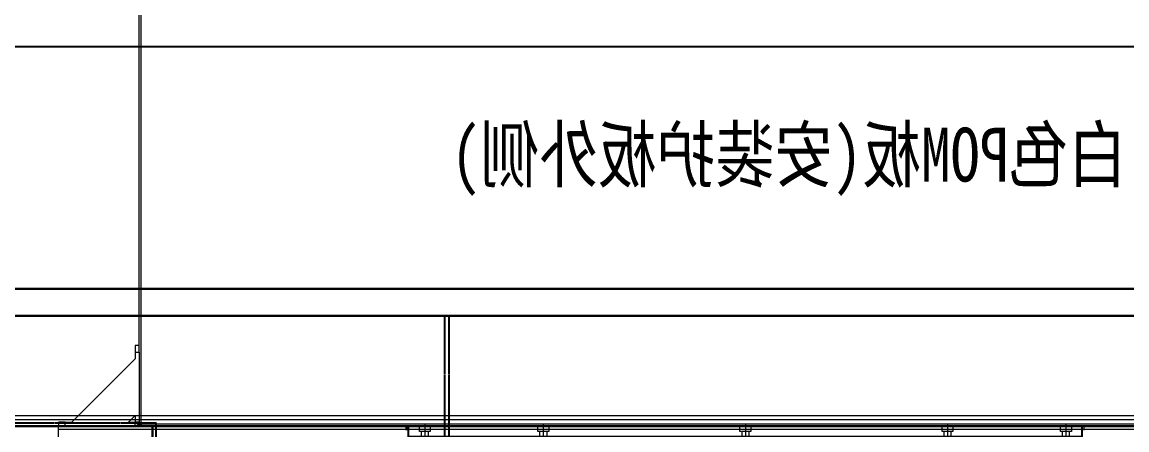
# Model space of a CAD drawing. Header units: millimetres. Extents: x 845401 to 948039, y 511594 to 550263.
# Drawn here: x 923884 to 924704, y 544784 to 545087 of the extents above; entities that cross this region are included whole.
import ezdxf

# ---------------------------------------------------------------- set-up
doc = ezdxf.new("R2010")
doc.units = ezdxf.units.MM
for name, pattern in [('ACAD_ISO02W100', [15, 12, -3]), ('CENTER', [0]), ('DASHED', [0.75, 0.5, -0.25]), ('HIDDEN', [0.375, 0.25, -0.125])]:
    doc.linetypes.add(name, pattern=pattern)
doc.layers.add('2细线层', color=4, linetype='Continuous')
doc.layers.add('虚线', color=4, linetype='ACAD_ISO02W100')
for name, color, linetype, lineweight in [('A-剖-0.10mm.......SECT-L01', 255, 'Continuous', 18), ('中心线', 1, 'CENTER', 9), ('粗实线', 7, 'Continuous', 30)]:
    doc.layers.add(name, color=color, linetype=linetype, lineweight=lineweight)
doc.styles.add('仿宋', font='simfang.ttf', dxfattribs={"width": 0.8})

# ---------------------------------------------------------------- blocks, each defined once
blk = doc.blocks.new('G$CCB33F931')
at = {"layer": 'A-剖-0.10mm.......SECT-L01'}
blk.add_line((328.5, 89), (328.5, 92), dxfattribs=at)
at = {"layer": '粗实线'}
blk.add_line((1360, 92), (0, 92), dxfattribs=at)
at = {"layer": '虚线', "color": 4, "ltscale": 2}
blk.add_line((831.5, 89), (831.5, 92), dxfattribs=at)
blk = doc.blocks.new('G$C2C4F4C1A')
at = {"color": 7, "linetype": 'Continuous', "lineweight": 25}
for p, q in [((0, 250), (0, 0)), ((0, 250), (4, 250)), ((4, 250), (4, 0)), ((0, 0), (4, 0))]:
    blk.add_line(p, q, dxfattribs=at)
at = {"color": 7, "linetype": 'HIDDEN', "lineweight": 18}
for p, q in [((2, 245.25), (0, 245.25)), ((0, 242.75), (2, 242.75)), ((2, 246), (2, 242)), ((4, 246), (2, 246)), ((2, 242), (4, 242)), ((2, 201.25), (0, 201.25)), ((2, 202), (2, 198)), ((4, 202), (2, 202)), ((0, 198.75), (2, 198.75)), ((2, 198), (4, 198)), ((2, 126.25), (0, 126.25)), ((0, 123.75), (2, 123.75)), ((2, 127), (2, 123)), ((4, 127), (2, 127)), ((2, 123), (4, 123)), ((2, 51.25), (0, 51.25)), ((2, 52), (2, 48)), ((4, 52), (2, 52)), ((0, 48.75), (2, 48.75)), ((2, 48), (4, 48)), ((2, 7.25), (0, 7.25)), ((0, 4.75), (2, 4.75)), ((2, 8), (2, 4)), ((4, 8), (2, 8)), ((2, 4), (4, 4))]:
    blk.add_line(p, q, dxfattribs=at)
at = {"layer": '中心线'}
for p, q in [((4.75, 244), (-0.92, 244)), ((4.75, 200), (-0.92, 200)), ((4.75, 125), (-0.92, 125)), ((4.75, 50), (-0.92, 50)), ((4.75, 6), (-0.92, 6))]:
    blk.add_line(p, q, dxfattribs=at)
blk = doc.blocks.new('G$CB2AF450D')
at = {"layer": '粗实线'}
for p, q in [((41.44, 187), (1131.44, 187)), ((-1493.56, 167), (1506.44, 167)), ((6.44, 85), (1026.44, 85)), ((1506.44, 85), (1026.44, 85)), ((1026.44, 85), (1026.44, 0))]:
    blk.add_line(p, q, dxfattribs=at)
at = {"layer": '虚线', "color": 4, "linetype": 'DASHED'}
for p, q in [((806.44, 0), (806.44, 167)), ((809.44, 0), (809.44, 167)), ((1506.44, 87.5), (1023.94, 87.5)), ((1023.94, 0), (1023.94, 87.5))]:
    blk.add_line(p, q, dxfattribs=at)
blk = doc.blocks.new('G$C5719A1E6')
at = {"color": 7, "linetype": 'Continuous', "lineweight": 25}
for p, q in [((1400, 200), (0, 200)), ((0, 0), (1400, 0))]:
    blk.add_line(p, q, dxfattribs=at)
at = {"layer": 'A-剖-0.10mm.......SECT-L01', "insert": (667.74, 114.28), "char_height": 40, "attachment_point": 5, "style": '仿宋'}
blk.add_mtext('白色POM板(安装护板外侧)', dxfattribs=at)
blk = doc.blocks.new('输送线示意图前')
at = {"color": 253}
blk.add_line((-650, 100), (650, 100), dxfattribs=at)
blk = doc.blocks.new('G$CD7FBC83E')
at = {"color": 253}
for p, q in [((2532.86, 1030.32), (2532.86, 2050.52)), ((2534.26, 1087.39), (2534.26, 1968.45)), ((2534.26, 1088.92), (2537.26, 1088.92)), ((2534.26, 1083.92), (2534.26, 1087.39)), ((2537.26, 1083.92), (2534.26, 1083.92)), ((2534.26, 1083.92), (2534.26, 1032.12)), ((2537.26, 1088.92), (2537.26, 1083.92)), ((2537.26, 1083.92), (2537.26, 1078.92)), ((2584.26, 1031.92), (2537.26, 1078.92)), ((2537.26, 1036.92), (2542.26, 1031.92)), ((2537.26, 1036.92), (2537.26, 1032.12)), ((1574.26, 1028.92), (2594.26, 1028.92)), ((1574.26, 1026.42), (2594.26, 1026.42)), ((1635.66, 1030.32), (2532.86, 1030.32)), ((2532.99, 1028.92), (2532.99, 1030.12)), ((2534.26, 1030.19), (2533.06, 1030.19)), ((2537.26, 1032.12), (2534.26, 1032.12)), ((2534.26, 1030.19), (2534.26, 1032.12)), ((2537.46, 1031.92), (2537.46, 1028.92)), ((2542.26, 1031.92), (2537.46, 1031.92)), ((2589.26, 1031.92), (2584.26, 1031.92)), ((2589.26, 1028.92), (2589.26, 1031.92)), ((2589.26, 1031.92), (2594.26, 1031.92)), ((2594.26, 1031.92), (2594.26, 1028.92)), ((2594.26, 1026.42), (2594.26, 1028.92)), ((2594.26, 1005.02), (2594.26, 1026.42))]:
    blk.add_line(p, q, dxfattribs=at)
for radius in [3.2, 0.2]:
    blk.add_arc((2537.46, 1032.12), radius, 180, 270, dxfattribs=at)
for points, knots in [([(2532.86, 1030.32), (2532.87, 1030.13), (2532.9, 1029.77), (2532.93, 1029.3), (2532.96, 1028.98), (2532.98, 1028.94), (2532.99, 1028.92)], [0, 0, 0, 0, 0.249988, 0.499979, 0.749985, 1, 1, 1, 1]), ([(2534.26, 1030.19), (2534.24, 1030.2), (2534.2, 1030.22), (2533.88, 1030.25), (2533.41, 1030.28), (2533.05, 1030.31), (2532.86, 1030.32)], [0, 0, 0, 0, 0.250013, 0.500011, 0.75, 1, 1, 1, 1]), ([(2533.06, 1030.19), (2533.06, 1030.2), (2533.05, 1030.22), (2533.01, 1030.25), (2532.94, 1030.28), (2532.89, 1030.31), (2532.86, 1030.32)], [0, 0, 0, 0, 0.249957, 0.500074, 0.750011, 1, 1, 1, 1]), ([(2532.86, 1030.32), (2532.87, 1030.29), (2532.9, 1030.24), (2532.93, 1030.17), (2532.96, 1030.13), (2532.98, 1030.12), (2532.99, 1030.12)], [0, 0, 0, 0, 0.249994, 0.499903, 0.750004, 1, 1, 1, 1])]:
    blk.add_open_spline(points, degree=3, knots=knots, dxfattribs=at)
at = {"layer": '2细线层', "color": 253}
blk.add_blockref('输送线示意图前', (2084.26, 928.92), dxfattribs=at)
blk = doc.blocks.new('A$Cfbd32609')
at = {"layer": 'A-剖-0.10mm.......SECT-L01', "color": 6, "elevation": -9.86}
blk.add_lwpolyline([(2433.34, 909.29), (2813.86, 888.99, 1.029433), (2816.29, 988.92), (1543.79, 985.92, 0.010157), (1542.69, 985.89), (255.92, 930.96, -1.020375), (253.78, 1036.92), (3133.78, 1036.92, -0.875872), (3147.63, 932.76), (2451.42, 741.46, -1.17529)], format="xyb", close=True, dxfattribs=at)
blk.add_lwpolyline([(2433.18, 906.29), (2813.7, 885.99, 1.029433), (2816.27, 991.92), (1543.78, 988.92, 0.010093), (1542.57, 988.89), (255.8, 933.96, -1.020375), (253.78, 1033.92), (3133.78, 1033.92, -0.875922), (3146.84, 935.65), (2450.63, 744.36, -1.175292), (2433.18, 906.29)], format="xyb", dxfattribs=at)
at = {"xscale": -1}
blk.add_blockref('G$C5719A1E6', (1813.8, 1110.92, -9.86), dxfattribs=at)
at = {"layer": 'A-剖-0.10mm.......SECT-L01', "color": 2, "xscale": -1}
blk.add_blockref('G$CD7FBC83E', (3198.06, 0, -9.86), dxfattribs=at)
at = {"layer": 'A-剖-0.10mm.......SECT-L01', "xscale": -1}
for name, p in [('G$CB2AF450D', (1700.23, 943.92, -9.86)), ('G$CCB33F931', (1693.8, 936.92, -9.86))]:
    blk.add_blockref(name, p, dxfattribs=at)
at = {"layer": 'A-剖-0.10mm.......SECT-L01', "xscale": -2, "yscale": 2, "zscale": 2, "rotation": 270}
blk.add_blockref('G$C2C4F4C1A', (863.8, 1020.92, -9.86), dxfattribs=at)

msp = doc.modelspace()

# ---------------------------------------------------------------- block references
at = {"layer": 'A-剖-0.10mm.......SECT-L01'}
msp.add_blockref('A$Cfbd32609', (923307.41, 543757.9, 9.86), dxfattribs=at)

doc.saveas('drawing.dxf')
